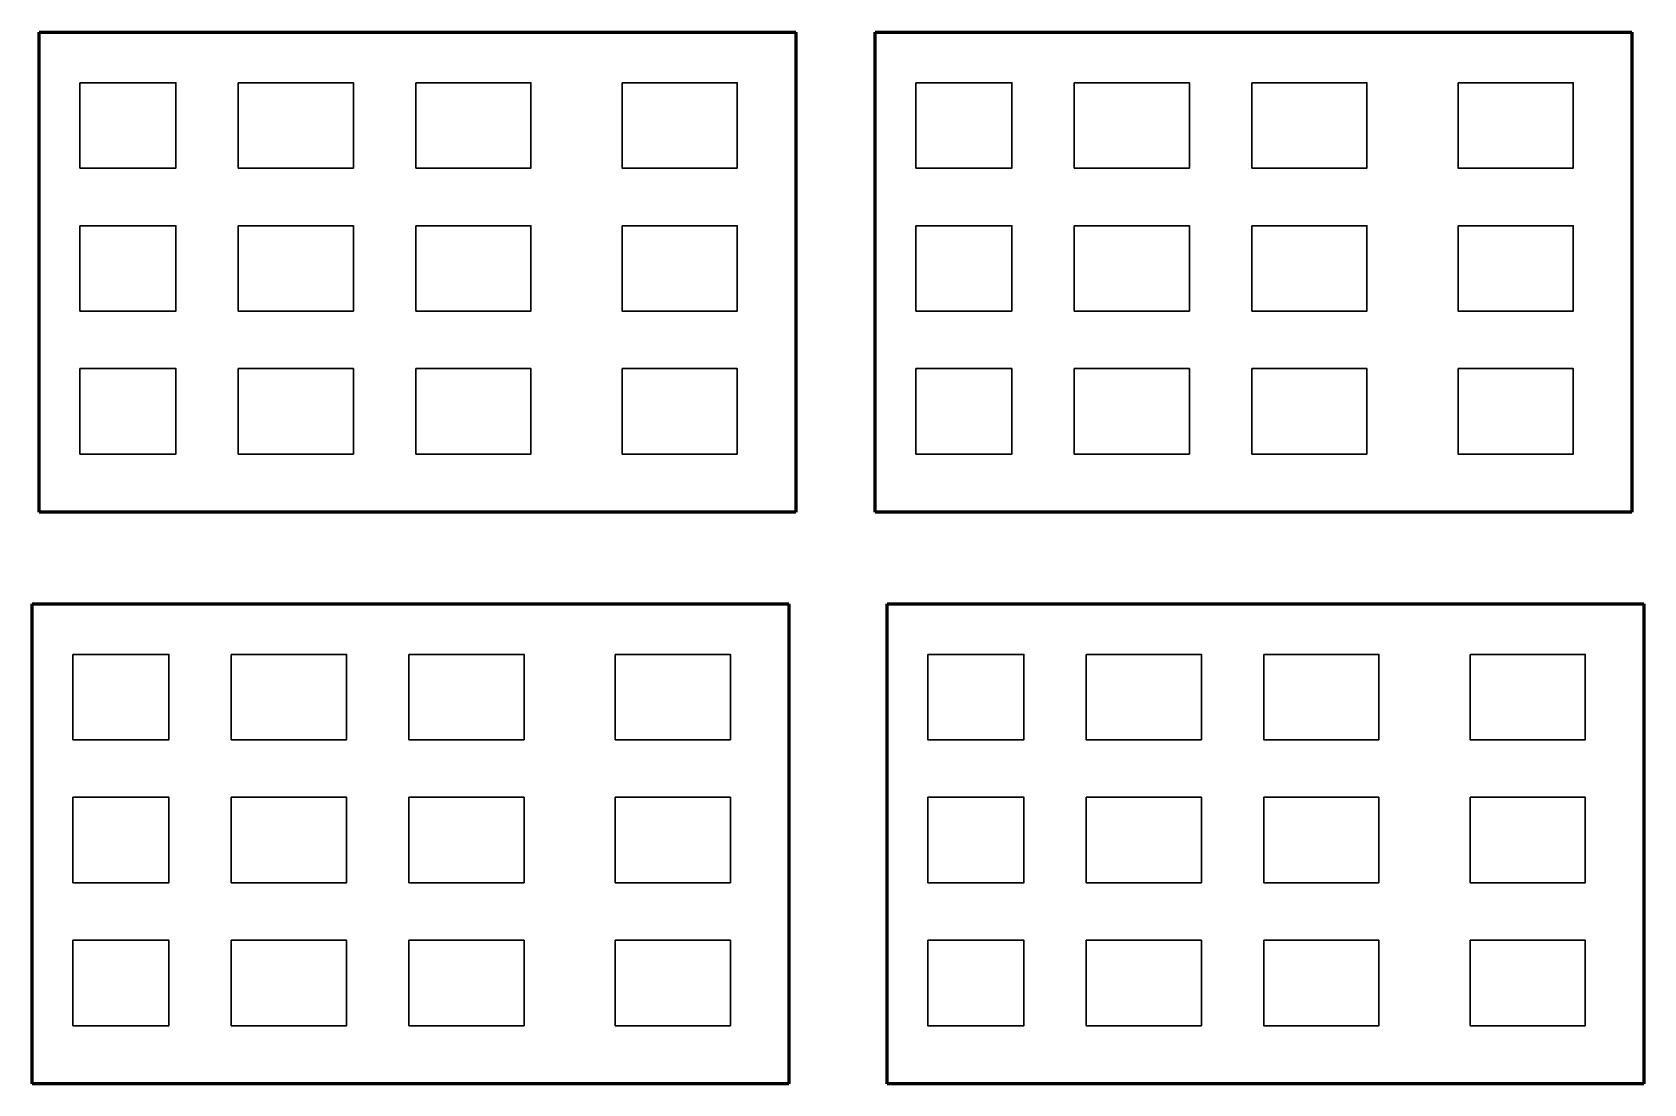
# Model space of a CAD drawing. Header units: millimetres. Extents: x 11785 to 45373, y -32784 to -10868.
import ezdxf

# ---------------------------------------------------------------- set-up
doc = ezdxf.new("R2010")
doc.units = ezdxf.units.MM
doc.linetypes.add('K5LT32768', pattern=[0])
doc.linetypes.add('K5LT_BASIC', pattern=[0])
doc.layers.add('Внешний контур фасада', color=7, linetype='Continuous')
doc.layers.add('Контуры окон', color=7, linetype='Continuous')

# ---------------------------------------------------------------- blocks, each defined once
blk = doc.blocks.new('U0')
at = {"layer": 'Внешний контур фасада', "color": 150, "linetype": 'K5LT_BASIC', "lineweight": 60, "true_color": 0x0080ff}
for p, q in [((11930, -20870), (11930, -10869)), ((11930, -10869), (27700, -10869)), ((27700, -10869), (27700, -20870)), ((27700, -20870), (11930, -20870))]:
    blk.add_line(p, q, dxfattribs=at)
blk = doc.blocks.new('U1')
at = {"layer": 'Внешний контур фасада', "color": 150, "linetype": 'K5LT_BASIC', "lineweight": 60, "true_color": 0x0080ff}
for p, q in [((29354, -20870), (29354, -10869)), ((29354, -10869), (45124, -10869)), ((45124, -10869), (45124, -20870)), ((45124, -20870), (29354, -20870))]:
    blk.add_line(p, q, dxfattribs=at)
blk = doc.blocks.new('U2')
at = {"layer": 'Внешний контур фасада', "color": 150, "linetype": 'K5LT_BASIC', "lineweight": 60, "true_color": 0x0080ff}
for p, q in [((11785, -32784), (11785, -22782)), ((11785, -22782), (27555, -22782)), ((27555, -22782), (27555, -32784)), ((27555, -32784), (11785, -32784))]:
    blk.add_line(p, q, dxfattribs=at)
blk = doc.blocks.new('U3')
at = {"layer": 'Внешний контур фасада', "color": 150, "linetype": 'K5LT_BASIC', "lineweight": 60, "true_color": 0x0080ff}
for p, q in [((29602, -32784), (29602, -22782)), ((29602, -22782), (45372, -22782)), ((45372, -22782), (45372, -32784)), ((45372, -32784), (29602, -32784))]:
    blk.add_line(p, q, dxfattribs=at)

msp = doc.modelspace()

# ---------------------------------------------------------------- linework, layer by layer
at = {"layer": 'Внешний контур фасада', "color": 150, "linetype": 'K5LT_BASIC', "true_color": 0x0080ff, "const_width": 0.6}
for points in [[(11930, -10869), (27700, -10869), (27700, -20870), (11930, -20870)], [(29354, -10869), (45124, -10869), (45124, -20870), (29354, -20870)], [(11785, -22782), (27555, -22782), (27555, -32784), (11785, -32784)], [(29602, -22782), (45372, -22782), (45372, -32784), (29602, -32784)]]:
    msp.add_lwpolyline(points, close=True, dxfattribs=at)
at = {"layer": 'Контуры окон', "color": 204, "linetype": 'K5LT32768', "lineweight": 30, "true_color": 0x720099}
for points in [[(12779, -11920), (14780, -11920), (14780, -13700), (12779, -13700)], [(16079, -11920), (18480, -11920), (18480, -13700), (16079, -13700)], [(19780, -11920), (22180, -11920), (22180, -13700), (19780, -13700)], [(24080, -11920), (26480, -11920), (26480, -13700), (24080, -13700)], [(30203, -11920), (32204, -11920), (32204, -13700), (30203, -13700)], [(33503, -11920), (35904, -11920), (35904, -13700), (33503, -13700)], [(37204, -11920), (39604, -11920), (39604, -13700), (37204, -13700)], [(41504, -11920), (43904, -11920), (43904, -13700), (41504, -13700)], [(12779, -14900), (14780, -14900), (14780, -16680), (12779, -16680)], [(16079, -14900), (18480, -14900), (18480, -16680), (16079, -16680)], [(19780, -14900), (22180, -14900), (22180, -16680), (19780, -16680)], [(24080, -14900), (26480, -14900), (26480, -16680), (24080, -16680)], [(30203, -14900), (32204, -14900), (32204, -16680), (30203, -16680)], [(33503, -14900), (35904, -14900), (35904, -16680), (33503, -16680)], [(37204, -14900), (39604, -14900), (39604, -16680), (37204, -16680)], [(41504, -14900), (43904, -14900), (43904, -16680), (41504, -16680)], [(12779, -17880), (14780, -17880), (14780, -19660), (12779, -19660)], [(16079, -17880), (18480, -17880), (18480, -19660), (16079, -19660)], [(19780, -17880), (22180, -17880), (22180, -19660), (19780, -19660)], [(24080, -17880), (26480, -17880), (26480, -19660), (24080, -19660)], [(30203, -17880), (32204, -17880), (32204, -19660), (30203, -19660)], [(33503, -17880), (35904, -17880), (35904, -19660), (33503, -19660)], [(37204, -17880), (39604, -17880), (39604, -19660), (37204, -19660)], [(41504, -17880), (43904, -17880), (43904, -19660), (41504, -19660)], [(12634, -23834), (14635, -23834), (14635, -25614), (12634, -25614)], [(15934, -23834), (18335, -23834), (18335, -25614), (15934, -25614)], [(19635, -23834), (22035, -23834), (22035, -25614), (19635, -25614)], [(23935, -23834), (26335, -23834), (26335, -25614), (23935, -25614)], [(30451, -23834), (32452, -23834), (32452, -25614), (30451, -25614)], [(33751, -23834), (36152, -23834), (36152, -25614), (33751, -25614)], [(37452, -23834), (39852, -23834), (39852, -25614), (37452, -25614)], [(41752, -23834), (44152, -23834), (44152, -25614), (41752, -25614)], [(12634, -26814), (14635, -26814), (14635, -28594), (12634, -28594)], [(15934, -26814), (18335, -26814), (18335, -28594), (15934, -28594)], [(19635, -26814), (22035, -26814), (22035, -28594), (19635, -28594)], [(23935, -26814), (26335, -26814), (26335, -28594), (23935, -28594)], [(30451, -26814), (32452, -26814), (32452, -28594), (30451, -28594)], [(33751, -26814), (36152, -26814), (36152, -28594), (33751, -28594)], [(37452, -26814), (39852, -26814), (39852, -28594), (37452, -28594)], [(41752, -26814), (44152, -26814), (44152, -28594), (41752, -28594)], [(12634, -29794), (14635, -29794), (14635, -31574), (12634, -31574)], [(15934, -29794), (18335, -29794), (18335, -31574), (15934, -31574)], [(19635, -29794), (22035, -29794), (22035, -31574), (19635, -31574)], [(23935, -29794), (26335, -29794), (26335, -31574), (23935, -31574)], [(30451, -29794), (32452, -29794), (32452, -31574), (30451, -31574)], [(33751, -29794), (36152, -29794), (36152, -31574), (33751, -31574)], [(37452, -29794), (39852, -29794), (39852, -31574), (37452, -31574)], [(41752, -29794), (44152, -29794), (44152, -31574), (41752, -31574)]]:
    msp.add_lwpolyline(points, close=True, dxfattribs=at)

# ---------------------------------------------------------------- block references
at = {"layer": 'Внешний контур фасада'}
for name in ['U0', 'U1', 'U2', 'U3']:
    msp.add_blockref(name, (0, 0), dxfattribs=at)

doc.saveas('drawing.dxf')
